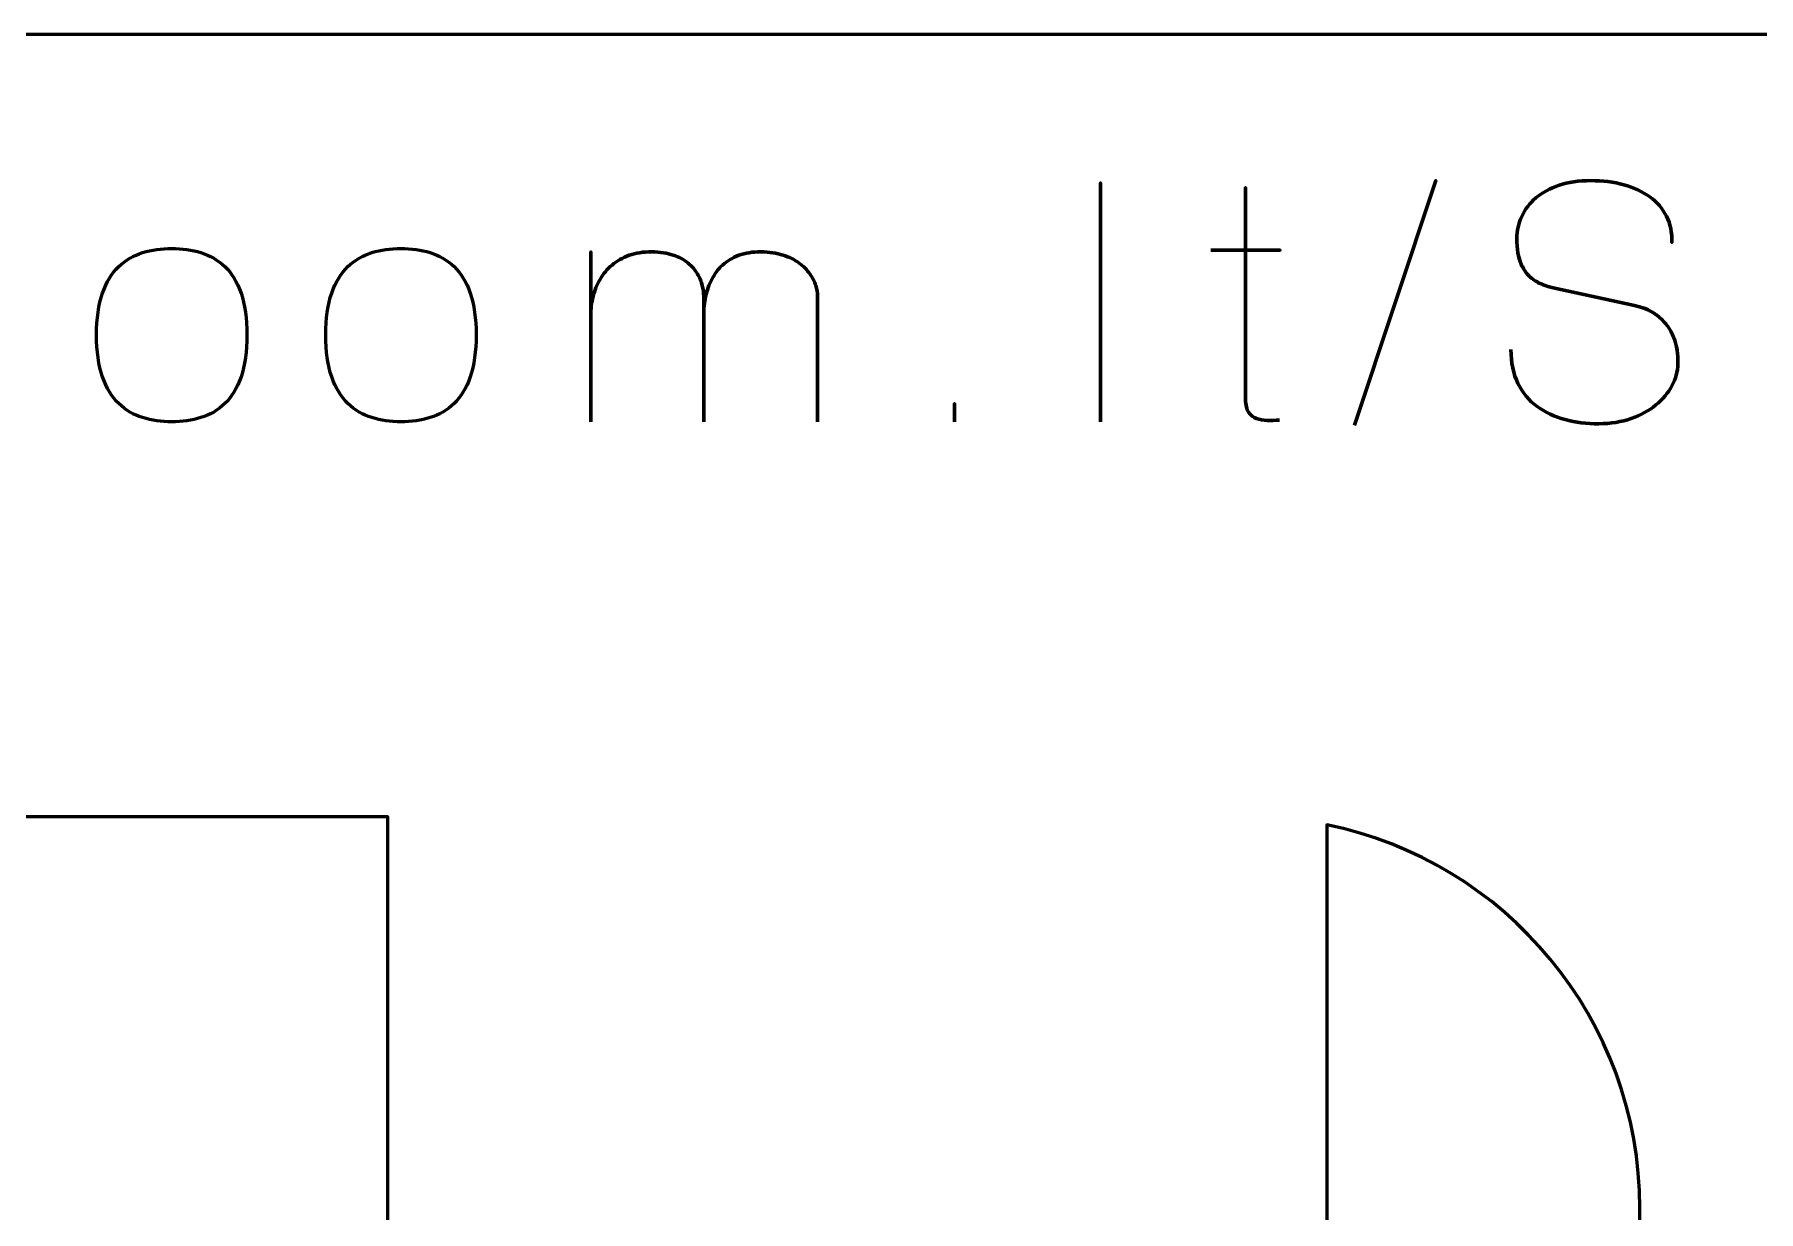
# Model space of a CAD drawing. Header units: centimetres. Extents: x -21 to 0, y -29.7 to 0.
# Drawn here: x -4.552 to -2.348, y -1.504 to 0 of the extents above; entities that cross this region are included whole.
import ezdxf

# ---------------------------------------------------------------- set-up
doc = ezdxf.new("R2010")
doc.units = ezdxf.units.CM
doc.header["$MEASUREMENT"] = 0
doc.layers.add('Layer 1', color=7, linetype='Continuous')

msp = doc.modelspace()

# ---------------------------------------------------------------- linework, layer by layer
at = {"layer": 'Layer 1', "color": 22, "lineweight": 53}
msp.add_open_spline([(-21.00003, -29.19996), (-21.00003, -29.19996), (-21.00003, -0.49992), (-21.00003, -0.49992), (-21.00003, -0.49992), (-21.00003, -0.22295), (-20.77694, 0.00004), (-20.49994, 0.00004), (-20.49994, 0.00004), (-20.49994, 0.00004), (-0.50008, 0.00004), (-0.50008, 0.00004), (-0.50008, 0.00004), (-0.22294, 0.00004), (0.00002, -0.22295), (0.00002, -0.49992), (0.00002, -0.49992), (0.00002, -0.49992), (0.00002, -29.19996), (0.00002, -29.19996), (0.00002, -29.19996), (0.00002, -29.47696), (-0.22294, -29.70005), (-0.50008, -29.70005), (-0.50008, -29.70005), (-0.50008, -29.70005), (-20.49994, -29.70005), (-20.49994, -29.70005), (-20.49994, -29.70005), (-20.77694, -29.70005), (-21.00003, -29.47696), (-21.00003, -29.19996)], degree=3, knots=[0, 0, 0, 0, 0.125, 0.125, 0.125, 0.125, 0.25, 0.25, 0.25, 0.25, 0.375, 0.375, 0.375, 0.375, 0.5, 0.5, 0.5, 0.5, 0.625, 0.625, 0.625, 0.625, 0.75, 0.75, 0.75, 0.75, 0.875, 0.875, 0.875, 0.875, 1, 1, 1, 1], dxfattribs=at)
at = {"layer": 'Layer 1', "color": 30, "lineweight": 53}
for points, knots in [([(-3.1893, -0.49489), (-3.1893, -0.49489), (-3.1893, -0.18967), (-3.1893, -0.18967), (-3.1893, -0.18967), (-3.1893, -0.18967), (-3.1893, -0.49489), (-3.1893, -0.49489)], [0, 0, 0, 0, 0.5, 0.5, 0.5, 0.5, 1, 1, 1, 1]), ([(-2.9607, -0.49277), (-2.96592, -0.4932), (-2.97114, -0.49334), (-2.97622, -0.4932), (-2.97622, -0.4932), (-2.9813, -0.49306), (-2.98589, -0.49228), (-2.99005, -0.49073), (-2.99005, -0.49073), (-2.99421, -0.48925), (-2.99753, -0.48656), (-3.00007, -0.48275), (-3.00007, -0.48275), (-3.00254, -0.47894), (-3.00381, -0.47351), (-3.00388, -0.46653), (-3.00388, -0.46653), (-3.00388, -0.46321), (-3.00388, -0.45757), (-3.00388, -0.44966), (-3.00388, -0.44966), (-3.00388, -0.44169), (-3.00388, -0.4321), (-3.00388, -0.42074), (-3.00388, -0.42074), (-3.00388, -0.40938), (-3.00388, -0.39696), (-3.00388, -0.38348), (-3.00388, -0.38348), (-3.00388, -0.37001), (-3.00388, -0.35611), (-3.00388, -0.34172), (-3.00388, -0.34172), (-3.00388, -0.32732), (-3.00388, -0.31314), (-3.00388, -0.2991), (-3.00388, -0.2991), (-3.00388, -0.28506), (-3.00388, -0.27187), (-3.00388, -0.25945), (-3.00388, -0.25945), (-3.00388, -0.24703), (-3.00388, -0.23602), (-3.00388, -0.2265), (-3.00388, -0.2265), (-3.00388, -0.2169), (-3.00388, -0.20942), (-3.00388, -0.20392), (-3.00388, -0.20392), (-3.00388, -0.19849), (-3.00388, -0.19567), (-3.00388, -0.1956), (-3.00388, -0.1956), (-3.00388, -0.19567), (-3.00388, -0.19849), (-3.00388, -0.20392), (-3.00388, -0.20392), (-3.00388, -0.20942), (-3.00388, -0.2169), (-3.00388, -0.2265), (-3.00388, -0.2265), (-3.00388, -0.23602), (-3.00388, -0.24703), (-3.00388, -0.25945), (-3.00388, -0.25945), (-3.00388, -0.27187), (-3.00388, -0.28506), (-3.00388, -0.2991), (-3.00388, -0.2991), (-3.00388, -0.31314), (-3.00388, -0.32732), (-3.00388, -0.34172), (-3.00388, -0.34172), (-3.00388, -0.35611), (-3.00388, -0.37001), (-3.00388, -0.38348), (-3.00388, -0.38348), (-3.00388, -0.39696), (-3.00388, -0.40938), (-3.00388, -0.42074), (-3.00388, -0.42074), (-3.00388, -0.4321), (-3.00388, -0.44169), (-3.00388, -0.44966), (-3.00388, -0.44966), (-3.00388, -0.45757), (-3.00388, -0.46321), (-3.00388, -0.46653), (-3.00388, -0.46653), (-3.00381, -0.47351), (-3.00254, -0.47894), (-3.00007, -0.48275), (-3.00007, -0.48275), (-2.99753, -0.48656), (-2.99421, -0.48925), (-2.99005, -0.49073), (-2.99005, -0.49073), (-2.98589, -0.49228), (-2.9813, -0.49306), (-2.97622, -0.4932), (-2.97622, -0.4932), (-2.97114, -0.49334), (-2.96592, -0.4932), (-2.9607, -0.49277)], [0, 0, 0, 0, 0.0384615, 0.0384615, 0.0384615, 0.0384615, 0.0769231, 0.0769231, 0.0769231, 0.0769231, 0.1153846, 0.1153846, 0.1153846, 0.1153846, 0.1538462, 0.1538462, 0.1538462, 0.1538462, 0.1923077, 0.1923077, 0.1923077, 0.1923077, 0.2307692, 0.2307692, 0.2307692, 0.2307692, 0.2692308, 0.2692308, 0.2692308, 0.2692308, 0.3076923, 0.3076923, 0.3076923, 0.3076923, 0.3461538, 0.3461538, 0.3461538, 0.3461538, 0.3846154, 0.3846154, 0.3846154, 0.3846154, 0.4230769, 0.4230769, 0.4230769, 0.4230769, 0.4615385, 0.4615385, 0.4615385, 0.4615385, 0.5, 0.5, 0.5, 0.5, 0.5384615, 0.5384615, 0.5384615, 0.5384615, 0.5769231, 0.5769231, 0.5769231, 0.5769231, 0.6153846, 0.6153846, 0.6153846, 0.6153846, 0.6538462, 0.6538462, 0.6538462, 0.6538462, 0.6923077, 0.6923077, 0.6923077, 0.6923077, 0.7307692, 0.7307692, 0.7307692, 0.7307692, 0.7692308, 0.7692308, 0.7692308, 0.7692308, 0.8076923, 0.8076923, 0.8076923, 0.8076923, 0.8461538, 0.8461538, 0.8461538, 0.8461538, 0.8846154, 0.8846154, 0.8846154, 0.8846154, 0.9230769, 0.9230769, 0.9230769, 0.9230769, 0.9615385, 0.9615385, 0.9615385, 0.9615385, 1, 1, 1, 1]), ([(-2.8646, -0.49912), (-2.8646, -0.49912), (-2.76088, -0.18671), (-2.76088, -0.18671), (-2.76088, -0.18671), (-2.76088, -0.18671), (-2.8646, -0.49912), (-2.8646, -0.49912)], [0, 0, 0, 0, 0.5, 0.5, 0.5, 0.5, 1, 1, 1, 1]), ([(-2.66479, -0.4026), (-2.66465, -0.41947), (-2.66169, -0.43393), (-2.65576, -0.446), (-2.65576, -0.446), (-2.6499, -0.45799), (-2.64172, -0.4678), (-2.63142, -0.47542), (-2.63142, -0.47542), (-2.62105, -0.48297), (-2.60912, -0.48854), (-2.59565, -0.49214), (-2.59565, -0.49214), (-2.58224, -0.49567), (-2.56785, -0.49743), (-2.55261, -0.49743), (-2.55261, -0.49743), (-2.53723, -0.49736), (-2.5234, -0.4951), (-2.51105, -0.4908), (-2.51105, -0.4908), (-2.49877, -0.48649), (-2.48826, -0.48071), (-2.47944, -0.47344), (-2.47944, -0.47344), (-2.47069, -0.46617), (-2.46392, -0.45806), (-2.45912, -0.44903), (-2.45912, -0.44903), (-2.45432, -0.44), (-2.45178, -0.43076), (-2.45143, -0.42123), (-2.45143, -0.42123), (-2.45101, -0.40874), (-2.45284, -0.39731), (-2.45686, -0.38701), (-2.45686, -0.38701), (-2.46089, -0.37671), (-2.4671, -0.3681), (-2.47549, -0.36105), (-2.47549, -0.36105), (-2.48382, -0.35399), (-2.49433, -0.34905), (-2.50689, -0.3463), (-2.50689, -0.3463), (-2.50689, -0.3463), (-2.6106, -0.32386), (-2.6106, -0.32386), (-2.6106, -0.32386), (-2.62034, -0.32182), (-2.62874, -0.31836), (-2.63565, -0.31356), (-2.63565, -0.31356), (-2.64257, -0.3087), (-2.64793, -0.30199), (-2.6516, -0.29338), (-2.6516, -0.29338), (-2.65527, -0.28485), (-2.65717, -0.27398), (-2.65717, -0.26079), (-2.65717, -0.26079), (-2.65717, -0.25077), (-2.65512, -0.24132), (-2.65096, -0.23243), (-2.65096, -0.23243), (-2.64687, -0.22354), (-2.6408, -0.2157), (-2.63283, -0.20879), (-2.63283, -0.20879), (-2.62486, -0.20195), (-2.61498, -0.19658), (-2.60327, -0.1927), (-2.60327, -0.1927), (-2.59148, -0.18875), (-2.57801, -0.18678), (-2.56277, -0.18671), (-2.56277, -0.18671), (-2.54746, -0.18671), (-2.53342, -0.18847), (-2.52058, -0.192), (-2.52058, -0.192), (-2.50781, -0.19553), (-2.49673, -0.20061), (-2.48742, -0.20738), (-2.48742, -0.20738), (-2.4781, -0.21415), (-2.47091, -0.22248), (-2.46597, -0.23221), (-2.46597, -0.23221), (-2.46103, -0.24202), (-2.4587, -0.25324), (-2.45905, -0.26587), (-2.45905, -0.26587), (-2.4587, -0.25324), (-2.46103, -0.24202), (-2.46597, -0.23221), (-2.46597, -0.23221), (-2.47091, -0.22248), (-2.4781, -0.21415), (-2.48742, -0.20738), (-2.48742, -0.20738), (-2.49673, -0.20061), (-2.50781, -0.19553), (-2.52058, -0.192), (-2.52058, -0.192), (-2.53342, -0.18847), (-2.54746, -0.18671), (-2.56277, -0.18671), (-2.56277, -0.18671), (-2.57801, -0.18678), (-2.59148, -0.18875), (-2.60327, -0.1927), (-2.60327, -0.1927), (-2.61498, -0.19658), (-2.62486, -0.20195), (-2.63283, -0.20879), (-2.63283, -0.20879), (-2.6408, -0.2157), (-2.64687, -0.22354), (-2.65096, -0.23243), (-2.65096, -0.23243), (-2.65512, -0.24132), (-2.65717, -0.25077), (-2.65717, -0.26079), (-2.65717, -0.26079), (-2.65717, -0.27398), (-2.65534, -0.28485), (-2.65181, -0.29331), (-2.65181, -0.29331), (-2.64821, -0.30185), (-2.64292, -0.30848), (-2.636, -0.31335), (-2.636, -0.31335), (-2.62909, -0.31815), (-2.62062, -0.32168), (-2.6106, -0.32386), (-2.6106, -0.32386), (-2.6106, -0.32386), (-2.50689, -0.3463), (-2.50689, -0.3463), (-2.50689, -0.3463), (-2.49405, -0.34905), (-2.48346, -0.35399), (-2.47514, -0.36105), (-2.47514, -0.36105), (-2.46674, -0.3681), (-2.4606, -0.37671), (-2.45665, -0.38701), (-2.45665, -0.38701), (-2.45277, -0.39731), (-2.45101, -0.40874), (-2.45143, -0.42123), (-2.45143, -0.42123), (-2.45178, -0.43076), (-2.45432, -0.44), (-2.45912, -0.44903), (-2.45912, -0.44903), (-2.46392, -0.45806), (-2.47069, -0.46617), (-2.47944, -0.47344), (-2.47944, -0.47344), (-2.48826, -0.48071), (-2.49877, -0.48649), (-2.51105, -0.4908), (-2.51105, -0.4908), (-2.5234, -0.4951), (-2.53723, -0.49736), (-2.55261, -0.49743), (-2.55261, -0.49743), (-2.56785, -0.49743), (-2.58224, -0.49567), (-2.59565, -0.49214), (-2.59565, -0.49214), (-2.60912, -0.48854), (-2.62105, -0.48297), (-2.63142, -0.47542), (-2.63142, -0.47542), (-2.64172, -0.4678), (-2.6499, -0.45799), (-2.65576, -0.446), (-2.65576, -0.446), (-2.66169, -0.43393), (-2.66465, -0.41947), (-2.66479, -0.4026)], [0, 0, 0, 0, 0.0217391, 0.0217391, 0.0217391, 0.0217391, 0.0434783, 0.0434783, 0.0434783, 0.0434783, 0.0652174, 0.0652174, 0.0652174, 0.0652174, 0.0869565, 0.0869565, 0.0869565, 0.0869565, 0.1086957, 0.1086957, 0.1086957, 0.1086957, 0.1304348, 0.1304348, 0.1304348, 0.1304348, 0.1521739, 0.1521739, 0.1521739, 0.1521739, 0.173913, 0.173913, 0.173913, 0.173913, 0.1956522, 0.1956522, 0.1956522, 0.1956522, 0.2173913, 0.2173913, 0.2173913, 0.2173913, 0.2391304, 0.2391304, 0.2391304, 0.2391304, 0.2608696, 0.2608696, 0.2608696, 0.2608696, 0.2826087, 0.2826087, 0.2826087, 0.2826087, 0.3043478, 0.3043478, 0.3043478, 0.3043478, 0.326087, 0.326087, 0.326087, 0.326087, 0.3478261, 0.3478261, 0.3478261, 0.3478261, 0.3695652, 0.3695652, 0.3695652, 0.3695652, 0.3913043, 0.3913043, 0.3913043, 0.3913043, 0.4130435, 0.4130435, 0.4130435, 0.4130435, 0.4347826, 0.4347826, 0.4347826, 0.4347826, 0.4565217, 0.4565217, 0.4565217, 0.4565217, 0.4782609, 0.4782609, 0.4782609, 0.4782609, 0.5, 0.5, 0.5, 0.5, 0.5217391, 0.5217391, 0.5217391, 0.5217391, 0.5434783, 0.5434783, 0.5434783, 0.5434783, 0.5652174, 0.5652174, 0.5652174, 0.5652174, 0.5869565, 0.5869565, 0.5869565, 0.5869565, 0.6086957, 0.6086957, 0.6086957, 0.6086957, 0.6304348, 0.6304348, 0.6304348, 0.6304348, 0.6521739, 0.6521739, 0.6521739, 0.6521739, 0.673913, 0.673913, 0.673913, 0.673913, 0.6956522, 0.6956522, 0.6956522, 0.6956522, 0.7173913, 0.7173913, 0.7173913, 0.7173913, 0.7391304, 0.7391304, 0.7391304, 0.7391304, 0.7608696, 0.7608696, 0.7608696, 0.7608696, 0.7826087, 0.7826087, 0.7826087, 0.7826087, 0.8043478, 0.8043478, 0.8043478, 0.8043478, 0.826087, 0.826087, 0.826087, 0.826087, 0.8478261, 0.8478261, 0.8478261, 0.8478261, 0.8695652, 0.8695652, 0.8695652, 0.8695652, 0.8913043, 0.8913043, 0.8913043, 0.8913043, 0.9130435, 0.9130435, 0.9130435, 0.9130435, 0.9347826, 0.9347826, 0.9347826, 0.9347826, 0.9565217, 0.9565217, 0.9565217, 0.9565217, 0.9782609, 0.9782609, 0.9782609, 0.9782609, 1, 1, 1, 1]), ([(-4.37631, -0.49489), (-4.36298, -0.49496), (-4.35056, -0.49327), (-4.33899, -0.48967), (-4.33899, -0.48967), (-4.32742, -0.48607), (-4.31719, -0.48007), (-4.30844, -0.47168), (-4.30844, -0.47168), (-4.29962, -0.46328), (-4.29278, -0.45192), (-4.28777, -0.43753), (-4.28777, -0.43753), (-4.28283, -0.42321), (-4.28029, -0.40536), (-4.28022, -0.38398), (-4.28022, -0.38398), (-4.28029, -0.36267), (-4.28283, -0.34489), (-4.28777, -0.33064), (-4.28777, -0.33064), (-4.29278, -0.31639), (-4.29962, -0.30503), (-4.30844, -0.29663), (-4.30844, -0.29663), (-4.31719, -0.2883), (-4.32742, -0.28231), (-4.33899, -0.27871), (-4.33899, -0.27871), (-4.35056, -0.27511), (-4.36298, -0.27342), (-4.37631, -0.27349), (-4.37631, -0.27349), (-4.38951, -0.27342), (-4.40193, -0.27511), (-4.4135, -0.27871), (-4.4135, -0.27871), (-4.42507, -0.28231), (-4.43523, -0.2883), (-4.44405, -0.29663), (-4.44405, -0.29663), (-4.45287, -0.30503), (-4.45978, -0.31639), (-4.46479, -0.33064), (-4.46479, -0.33064), (-4.4698, -0.34489), (-4.47234, -0.36267), (-4.47241, -0.38398), (-4.47241, -0.38398), (-4.47234, -0.40536), (-4.4698, -0.42321), (-4.46479, -0.43753), (-4.46479, -0.43753), (-4.45978, -0.45192), (-4.45287, -0.46328), (-4.44405, -0.47168), (-4.44405, -0.47168), (-4.43523, -0.48007), (-4.42507, -0.48607), (-4.4135, -0.48967), (-4.4135, -0.48967), (-4.40193, -0.49327), (-4.38951, -0.49496), (-4.37631, -0.49489)], [0, 0, 0, 0, 0.0625, 0.0625, 0.0625, 0.0625, 0.125, 0.125, 0.125, 0.125, 0.1875, 0.1875, 0.1875, 0.1875, 0.25, 0.25, 0.25, 0.25, 0.3125, 0.3125, 0.3125, 0.3125, 0.375, 0.375, 0.375, 0.375, 0.4375, 0.4375, 0.4375, 0.4375, 0.5, 0.5, 0.5, 0.5, 0.5625, 0.5625, 0.5625, 0.5625, 0.625, 0.625, 0.625, 0.625, 0.6875, 0.6875, 0.6875, 0.6875, 0.75, 0.75, 0.75, 0.75, 0.8125, 0.8125, 0.8125, 0.8125, 0.875, 0.875, 0.875, 0.875, 0.9375, 0.9375, 0.9375, 0.9375, 1, 1, 1, 1]), ([(-4.37631, -0.49489), (-4.36298, -0.49496), (-4.35056, -0.49327), (-4.33899, -0.48967), (-4.33899, -0.48967), (-4.32742, -0.48607), (-4.31719, -0.48007), (-4.30844, -0.47168), (-4.30844, -0.47168), (-4.29962, -0.46328), (-4.29278, -0.45192), (-4.28777, -0.43753), (-4.28777, -0.43753), (-4.28283, -0.42321), (-4.28029, -0.40536), (-4.28022, -0.38398), (-4.28022, -0.38398), (-4.28029, -0.36267), (-4.28283, -0.34489), (-4.28777, -0.33064), (-4.28777, -0.33064), (-4.29278, -0.31639), (-4.29962, -0.30503), (-4.30844, -0.29663), (-4.30844, -0.29663), (-4.31719, -0.2883), (-4.32742, -0.28231), (-4.33899, -0.27871), (-4.33899, -0.27871), (-4.35056, -0.27511), (-4.36298, -0.27342), (-4.37631, -0.27349), (-4.37631, -0.27349), (-4.38951, -0.27342), (-4.40193, -0.27511), (-4.4135, -0.27871), (-4.4135, -0.27871), (-4.42507, -0.28231), (-4.43523, -0.2883), (-4.44405, -0.29663), (-4.44405, -0.29663), (-4.45287, -0.30503), (-4.45978, -0.31639), (-4.46479, -0.33064), (-4.46479, -0.33064), (-4.4698, -0.34489), (-4.47234, -0.36267), (-4.47241, -0.38398), (-4.47241, -0.38398), (-4.47234, -0.40536), (-4.4698, -0.42321), (-4.46479, -0.43753), (-4.46479, -0.43753), (-4.45978, -0.45192), (-4.45287, -0.46328), (-4.44405, -0.47168), (-4.44405, -0.47168), (-4.43523, -0.48007), (-4.42507, -0.48607), (-4.4135, -0.48967), (-4.4135, -0.48967), (-4.40193, -0.49327), (-4.38951, -0.49496), (-4.37631, -0.49489)], [0, 0, 0, 0, 0.0625, 0.0625, 0.0625, 0.0625, 0.125, 0.125, 0.125, 0.125, 0.1875, 0.1875, 0.1875, 0.1875, 0.25, 0.25, 0.25, 0.25, 0.3125, 0.3125, 0.3125, 0.3125, 0.375, 0.375, 0.375, 0.375, 0.4375, 0.4375, 0.4375, 0.4375, 0.5, 0.5, 0.5, 0.5, 0.5625, 0.5625, 0.5625, 0.5625, 0.625, 0.625, 0.625, 0.625, 0.6875, 0.6875, 0.6875, 0.6875, 0.75, 0.75, 0.75, 0.75, 0.8125, 0.8125, 0.8125, 0.8125, 0.875, 0.875, 0.875, 0.875, 0.9375, 0.9375, 0.9375, 0.9375, 1, 1, 1, 1]), ([(-4.08337, -0.49489), (-4.07004, -0.49496), (-4.05762, -0.49327), (-4.04605, -0.48967), (-4.04605, -0.48967), (-4.03448, -0.48607), (-4.02425, -0.48007), (-4.0155, -0.47168), (-4.0155, -0.47168), (-4.00668, -0.46328), (-3.99984, -0.45192), (-3.99483, -0.43753), (-3.99483, -0.43753), (-3.98989, -0.42321), (-3.98735, -0.40536), (-3.98728, -0.38398), (-3.98728, -0.38398), (-3.98735, -0.36267), (-3.98989, -0.34489), (-3.99483, -0.33064), (-3.99483, -0.33064), (-3.99984, -0.31639), (-4.00668, -0.30503), (-4.0155, -0.29663), (-4.0155, -0.29663), (-4.02425, -0.2883), (-4.03448, -0.28231), (-4.04605, -0.27871), (-4.04605, -0.27871), (-4.05762, -0.27511), (-4.07004, -0.27342), (-4.08337, -0.27349), (-4.08337, -0.27349), (-4.09657, -0.27342), (-4.10899, -0.27511), (-4.12056, -0.27871), (-4.12056, -0.27871), (-4.13213, -0.28231), (-4.14229, -0.2883), (-4.15111, -0.29663), (-4.15111, -0.29663), (-4.15993, -0.30503), (-4.16684, -0.31639), (-4.17185, -0.33064), (-4.17185, -0.33064), (-4.17686, -0.34489), (-4.1794, -0.36267), (-4.17947, -0.38398), (-4.17947, -0.38398), (-4.1794, -0.40536), (-4.17686, -0.42321), (-4.17185, -0.43753), (-4.17185, -0.43753), (-4.16684, -0.45192), (-4.15993, -0.46328), (-4.15111, -0.47168), (-4.15111, -0.47168), (-4.14229, -0.48007), (-4.13213, -0.48607), (-4.12056, -0.48967), (-4.12056, -0.48967), (-4.10899, -0.49327), (-4.09657, -0.49496), (-4.08337, -0.49489)], [0, 0, 0, 0, 0.0625, 0.0625, 0.0625, 0.0625, 0.125, 0.125, 0.125, 0.125, 0.1875, 0.1875, 0.1875, 0.1875, 0.25, 0.25, 0.25, 0.25, 0.3125, 0.3125, 0.3125, 0.3125, 0.375, 0.375, 0.375, 0.375, 0.4375, 0.4375, 0.4375, 0.4375, 0.5, 0.5, 0.5, 0.5, 0.5625, 0.5625, 0.5625, 0.5625, 0.625, 0.625, 0.625, 0.625, 0.6875, 0.6875, 0.6875, 0.6875, 0.75, 0.75, 0.75, 0.75, 0.8125, 0.8125, 0.8125, 0.8125, 0.875, 0.875, 0.875, 0.875, 0.9375, 0.9375, 0.9375, 0.9375, 1, 1, 1, 1]), ([(-4.08337, -0.49489), (-4.07004, -0.49496), (-4.05762, -0.49327), (-4.04605, -0.48967), (-4.04605, -0.48967), (-4.03448, -0.48607), (-4.02425, -0.48007), (-4.0155, -0.47168), (-4.0155, -0.47168), (-4.00668, -0.46328), (-3.99984, -0.45192), (-3.99483, -0.43753), (-3.99483, -0.43753), (-3.98989, -0.42321), (-3.98735, -0.40536), (-3.98728, -0.38398), (-3.98728, -0.38398), (-3.98735, -0.36267), (-3.98989, -0.34489), (-3.99483, -0.33064), (-3.99483, -0.33064), (-3.99984, -0.31639), (-4.00668, -0.30503), (-4.0155, -0.29663), (-4.0155, -0.29663), (-4.02425, -0.2883), (-4.03448, -0.28231), (-4.04605, -0.27871), (-4.04605, -0.27871), (-4.05762, -0.27511), (-4.07004, -0.27342), (-4.08337, -0.27349), (-4.08337, -0.27349), (-4.09657, -0.27342), (-4.10899, -0.27511), (-4.12056, -0.27871), (-4.12056, -0.27871), (-4.13213, -0.28231), (-4.14229, -0.2883), (-4.15111, -0.29663), (-4.15111, -0.29663), (-4.15993, -0.30503), (-4.16684, -0.31639), (-4.17185, -0.33064), (-4.17185, -0.33064), (-4.17686, -0.34489), (-4.1794, -0.36267), (-4.17947, -0.38398), (-4.17947, -0.38398), (-4.1794, -0.40536), (-4.17686, -0.42321), (-4.17185, -0.43753), (-4.17185, -0.43753), (-4.16684, -0.45192), (-4.15993, -0.46328), (-4.15111, -0.47168), (-4.15111, -0.47168), (-4.14229, -0.48007), (-4.13213, -0.48607), (-4.12056, -0.48967), (-4.12056, -0.48967), (-4.10899, -0.49327), (-4.09657, -0.49496), (-4.08337, -0.49489)], [0, 0, 0, 0, 0.0625, 0.0625, 0.0625, 0.0625, 0.125, 0.125, 0.125, 0.125, 0.1875, 0.1875, 0.1875, 0.1875, 0.25, 0.25, 0.25, 0.25, 0.3125, 0.3125, 0.3125, 0.3125, 0.375, 0.375, 0.375, 0.375, 0.4375, 0.4375, 0.4375, 0.4375, 0.5, 0.5, 0.5, 0.5, 0.5625, 0.5625, 0.5625, 0.5625, 0.625, 0.625, 0.625, 0.625, 0.6875, 0.6875, 0.6875, 0.6875, 0.75, 0.75, 0.75, 0.75, 0.8125, 0.8125, 0.8125, 0.8125, 0.875, 0.875, 0.875, 0.875, 0.9375, 0.9375, 0.9375, 0.9375, 1, 1, 1, 1]), ([(-3.69646, -0.49489), (-3.69646, -0.49482), (-3.69646, -0.49277), (-3.69646, -0.48875), (-3.69646, -0.48875), (-3.69646, -0.4848), (-3.69646, -0.47937), (-3.69646, -0.47252), (-3.69646, -0.47252), (-3.69646, -0.46561), (-3.69646, -0.45785), (-3.69646, -0.4491), (-3.69646, -0.4491), (-3.69646, -0.44042), (-3.69646, -0.43132), (-3.69646, -0.42172), (-3.69646, -0.42172), (-3.69646, -0.4122), (-3.69646, -0.40282), (-3.69646, -0.3935), (-3.69646, -0.3935), (-3.69646, -0.38419), (-3.69646, -0.37544), (-3.69646, -0.3674), (-3.69646, -0.3674), (-3.69646, -0.35928), (-3.69646, -0.35237), (-3.69646, -0.34651), (-3.69646, -0.34651), (-3.69646, -0.34073), (-3.69646, -0.33656), (-3.69646, -0.33402), (-3.69646, -0.33402), (-3.69638, -0.33007), (-3.69702, -0.32563), (-3.69822, -0.32076), (-3.69822, -0.32076), (-3.69942, -0.31582), (-3.70146, -0.31088), (-3.70436, -0.30594), (-3.70436, -0.30594), (-3.70725, -0.30093), (-3.71127, -0.29635), (-3.71628, -0.29211), (-3.71628, -0.29211), (-3.72136, -0.28788), (-3.72771, -0.28449), (-3.73533, -0.28188), (-3.73533, -0.28188), (-3.74302, -0.27927), (-3.75219, -0.27786), (-3.76292, -0.27772), (-3.76292, -0.27772), (-3.77364, -0.27772), (-3.78324, -0.2792), (-3.79163, -0.28217), (-3.79163, -0.28217), (-3.8001, -0.2852), (-3.80737, -0.28936), (-3.81358, -0.29465), (-3.81358, -0.29465), (-3.81971, -0.29995), (-3.82487, -0.30601), (-3.82889, -0.31293), (-3.82889, -0.31293), (-3.83291, -0.31977), (-3.83587, -0.32704), (-3.83785, -0.3348), (-3.83785, -0.3348), (-3.83982, -0.34249), (-3.84081, -0.35032), (-3.84081, -0.35815), (-3.84081, -0.35815), (-3.84081, -0.35032), (-3.83982, -0.34249), (-3.83785, -0.3348), (-3.83785, -0.3348), (-3.83587, -0.32704), (-3.83291, -0.31977), (-3.82889, -0.31293), (-3.82889, -0.31293), (-3.82487, -0.30601), (-3.81971, -0.29995), (-3.81358, -0.29465), (-3.81358, -0.29465), (-3.80737, -0.28936), (-3.8001, -0.2852), (-3.79163, -0.28217), (-3.79163, -0.28217), (-3.78324, -0.2792), (-3.77364, -0.27772), (-3.76292, -0.27772), (-3.76292, -0.27772), (-3.75219, -0.27786), (-3.74302, -0.27927), (-3.73533, -0.28188), (-3.73533, -0.28188), (-3.72771, -0.28449), (-3.72136, -0.28788), (-3.71628, -0.29211), (-3.71628, -0.29211), (-3.71127, -0.29635), (-3.70725, -0.30093), (-3.70436, -0.30594), (-3.70436, -0.30594), (-3.70146, -0.31088), (-3.69942, -0.31582), (-3.69822, -0.32076), (-3.69822, -0.32076), (-3.69702, -0.32563), (-3.69638, -0.33007), (-3.69646, -0.33402), (-3.69646, -0.33402), (-3.69646, -0.33656), (-3.69646, -0.34073), (-3.69646, -0.34651), (-3.69646, -0.34651), (-3.69646, -0.35237), (-3.69646, -0.35928), (-3.69646, -0.3674), (-3.69646, -0.3674), (-3.69646, -0.37544), (-3.69646, -0.38419), (-3.69646, -0.3935), (-3.69646, -0.3935), (-3.69646, -0.40282), (-3.69646, -0.4122), (-3.69646, -0.42172), (-3.69646, -0.42172), (-3.69646, -0.43132), (-3.69646, -0.44042), (-3.69646, -0.4491), (-3.69646, -0.4491), (-3.69646, -0.45785), (-3.69646, -0.46561), (-3.69646, -0.47252), (-3.69646, -0.47252), (-3.69646, -0.47937), (-3.69646, -0.4848), (-3.69646, -0.48875), (-3.69646, -0.48875), (-3.69646, -0.49277), (-3.69646, -0.49482), (-3.69646, -0.49489)], [0, 0, 0, 0, 0.0277778, 0.0277778, 0.0277778, 0.0277778, 0.0555556, 0.0555556, 0.0555556, 0.0555556, 0.0833333, 0.0833333, 0.0833333, 0.0833333, 0.1111111, 0.1111111, 0.1111111, 0.1111111, 0.1388889, 0.1388889, 0.1388889, 0.1388889, 0.1666667, 0.1666667, 0.1666667, 0.1666667, 0.1944444, 0.1944444, 0.1944444, 0.1944444, 0.2222222, 0.2222222, 0.2222222, 0.2222222, 0.25, 0.25, 0.25, 0.25, 0.2777778, 0.2777778, 0.2777778, 0.2777778, 0.3055556, 0.3055556, 0.3055556, 0.3055556, 0.3333333, 0.3333333, 0.3333333, 0.3333333, 0.3611111, 0.3611111, 0.3611111, 0.3611111, 0.3888889, 0.3888889, 0.3888889, 0.3888889, 0.4166667, 0.4166667, 0.4166667, 0.4166667, 0.4444444, 0.4444444, 0.4444444, 0.4444444, 0.4722222, 0.4722222, 0.4722222, 0.4722222, 0.5, 0.5, 0.5, 0.5, 0.5277778, 0.5277778, 0.5277778, 0.5277778, 0.5555556, 0.5555556, 0.5555556, 0.5555556, 0.5833333, 0.5833333, 0.5833333, 0.5833333, 0.6111111, 0.6111111, 0.6111111, 0.6111111, 0.6388889, 0.6388889, 0.6388889, 0.6388889, 0.6666667, 0.6666667, 0.6666667, 0.6666667, 0.6944444, 0.6944444, 0.6944444, 0.6944444, 0.7222222, 0.7222222, 0.7222222, 0.7222222, 0.75, 0.75, 0.75, 0.75, 0.7777778, 0.7777778, 0.7777778, 0.7777778, 0.8055556, 0.8055556, 0.8055556, 0.8055556, 0.8333333, 0.8333333, 0.8333333, 0.8333333, 0.8611111, 0.8611111, 0.8611111, 0.8611111, 0.8888889, 0.8888889, 0.8888889, 0.8888889, 0.9166667, 0.9166667, 0.9166667, 0.9166667, 0.9444444, 0.9444444, 0.9444444, 0.9444444, 0.9722222, 0.9722222, 0.9722222, 0.9722222, 1, 1, 1, 1]), ([(-3.84081, -0.49489), (-3.84081, -0.49489), (-3.84081, -0.27772), (-3.84081, -0.27772), (-3.84081, -0.27772), (-3.84081, -0.27772), (-3.84081, -0.49489), (-3.84081, -0.49489)], [0, 0, 0, 0, 0.5, 0.5, 0.5, 0.5, 1, 1, 1, 1]), ([(-3.55083, -0.49489), (-3.55083, -0.49482), (-3.55083, -0.49277), (-3.55083, -0.48875), (-3.55083, -0.48875), (-3.55083, -0.4848), (-3.55083, -0.47937), (-3.55083, -0.47252), (-3.55083, -0.47252), (-3.55083, -0.46561), (-3.55083, -0.45785), (-3.55083, -0.4491), (-3.55083, -0.4491), (-3.55083, -0.44042), (-3.55083, -0.43132), (-3.55083, -0.42172), (-3.55083, -0.42172), (-3.55083, -0.4122), (-3.55083, -0.40282), (-3.55083, -0.3935), (-3.55083, -0.3935), (-3.55083, -0.38419), (-3.55083, -0.37544), (-3.55083, -0.3674), (-3.55083, -0.3674), (-3.55083, -0.35928), (-3.55083, -0.35237), (-3.55083, -0.34651), (-3.55083, -0.34651), (-3.55083, -0.34073), (-3.55083, -0.33656), (-3.55083, -0.33402), (-3.55083, -0.33402), (-3.55083, -0.33007), (-3.55161, -0.32563), (-3.55323, -0.32076), (-3.55323, -0.32076), (-3.55478, -0.31582), (-3.55732, -0.31088), (-3.56085, -0.30594), (-3.56085, -0.30594), (-3.56431, -0.30093), (-3.56889, -0.29635), (-3.57454, -0.29211), (-3.57454, -0.29211), (-3.58018, -0.28788), (-3.58702, -0.28449), (-3.59507, -0.28188), (-3.59507, -0.28188), (-3.60311, -0.27927), (-3.61249, -0.27786), (-3.62322, -0.27772), (-3.62322, -0.27772), (-3.63394, -0.27772), (-3.6434, -0.2792), (-3.65151, -0.28217), (-3.65151, -0.28217), (-3.65955, -0.2852), (-3.66647, -0.28936), (-3.67225, -0.29465), (-3.67225, -0.29465), (-3.67797, -0.29995), (-3.68256, -0.30601), (-3.68615, -0.31293), (-3.68615, -0.31293), (-3.68975, -0.31977), (-3.69236, -0.32704), (-3.69399, -0.3348), (-3.69399, -0.3348), (-3.69568, -0.34249), (-3.69646, -0.35032), (-3.69646, -0.35815), (-3.69646, -0.35815), (-3.69646, -0.35032), (-3.69568, -0.34249), (-3.69399, -0.3348), (-3.69399, -0.3348), (-3.69236, -0.32704), (-3.68975, -0.31977), (-3.68615, -0.31293), (-3.68615, -0.31293), (-3.68256, -0.30601), (-3.67797, -0.29995), (-3.67225, -0.29465), (-3.67225, -0.29465), (-3.66647, -0.28936), (-3.65955, -0.2852), (-3.65151, -0.28217), (-3.65151, -0.28217), (-3.6434, -0.2792), (-3.63394, -0.27772), (-3.62322, -0.27772), (-3.62322, -0.27772), (-3.61249, -0.27786), (-3.60311, -0.27927), (-3.59507, -0.28188), (-3.59507, -0.28188), (-3.58702, -0.28449), (-3.58018, -0.28788), (-3.57454, -0.29211), (-3.57454, -0.29211), (-3.56889, -0.29635), (-3.56431, -0.30093), (-3.56085, -0.30594), (-3.56085, -0.30594), (-3.55732, -0.31088), (-3.55478, -0.31582), (-3.55323, -0.32076), (-3.55323, -0.32076), (-3.55161, -0.32563), (-3.55083, -0.33007), (-3.55083, -0.33402), (-3.55083, -0.33402), (-3.55083, -0.33656), (-3.55083, -0.34073), (-3.55083, -0.34651), (-3.55083, -0.34651), (-3.55083, -0.35237), (-3.55083, -0.35928), (-3.55083, -0.3674), (-3.55083, -0.3674), (-3.55083, -0.37544), (-3.55083, -0.38419), (-3.55083, -0.3935), (-3.55083, -0.3935), (-3.55083, -0.40282), (-3.55083, -0.4122), (-3.55083, -0.42172), (-3.55083, -0.42172), (-3.55083, -0.43132), (-3.55083, -0.44042), (-3.55083, -0.4491), (-3.55083, -0.4491), (-3.55083, -0.45785), (-3.55083, -0.46561), (-3.55083, -0.47252), (-3.55083, -0.47252), (-3.55083, -0.47937), (-3.55083, -0.4848), (-3.55083, -0.48875), (-3.55083, -0.48875), (-3.55083, -0.49277), (-3.55083, -0.49482), (-3.55083, -0.49489)], [0, 0, 0, 0, 0.0277778, 0.0277778, 0.0277778, 0.0277778, 0.0555556, 0.0555556, 0.0555556, 0.0555556, 0.0833333, 0.0833333, 0.0833333, 0.0833333, 0.1111111, 0.1111111, 0.1111111, 0.1111111, 0.1388889, 0.1388889, 0.1388889, 0.1388889, 0.1666667, 0.1666667, 0.1666667, 0.1666667, 0.1944444, 0.1944444, 0.1944444, 0.1944444, 0.2222222, 0.2222222, 0.2222222, 0.2222222, 0.25, 0.25, 0.25, 0.25, 0.2777778, 0.2777778, 0.2777778, 0.2777778, 0.3055556, 0.3055556, 0.3055556, 0.3055556, 0.3333333, 0.3333333, 0.3333333, 0.3333333, 0.3611111, 0.3611111, 0.3611111, 0.3611111, 0.3888889, 0.3888889, 0.3888889, 0.3888889, 0.4166667, 0.4166667, 0.4166667, 0.4166667, 0.4444444, 0.4444444, 0.4444444, 0.4444444, 0.4722222, 0.4722222, 0.4722222, 0.4722222, 0.5, 0.5, 0.5, 0.5, 0.5277778, 0.5277778, 0.5277778, 0.5277778, 0.5555556, 0.5555556, 0.5555556, 0.5555556, 0.5833333, 0.5833333, 0.5833333, 0.5833333, 0.6111111, 0.6111111, 0.6111111, 0.6111111, 0.6388889, 0.6388889, 0.6388889, 0.6388889, 0.6666667, 0.6666667, 0.6666667, 0.6666667, 0.6944444, 0.6944444, 0.6944444, 0.6944444, 0.7222222, 0.7222222, 0.7222222, 0.7222222, 0.75, 0.75, 0.75, 0.75, 0.7777778, 0.7777778, 0.7777778, 0.7777778, 0.8055556, 0.8055556, 0.8055556, 0.8055556, 0.8333333, 0.8333333, 0.8333333, 0.8333333, 0.8611111, 0.8611111, 0.8611111, 0.8611111, 0.8888889, 0.8888889, 0.8888889, 0.8888889, 0.9166667, 0.9166667, 0.9166667, 0.9166667, 0.9444444, 0.9444444, 0.9444444, 0.9444444, 0.9722222, 0.9722222, 0.9722222, 0.9722222, 1, 1, 1, 1]), ([(-3.04833, -0.27561), (-3.04833, -0.27561), (-2.95985, -0.27561), (-2.95985, -0.27561), (-2.95985, -0.27561), (-2.95985, -0.27561), (-3.04833, -0.27561), (-3.04833, -0.27561)], [0, 0, 0, 0, 0.5, 0.5, 0.5, 0.5, 1, 1, 1, 1]), ([(-3.37599, -0.49489), (-3.37599, -0.49489), (-3.37599, -0.47161), (-3.37599, -0.47161), (-3.37599, -0.47161), (-3.37599, -0.47161), (-3.37599, -0.49489), (-3.37599, -0.49489)], [0, 0, 0, 0, 0.5, 0.5, 0.5, 0.5, 1, 1, 1, 1])]:
    msp.add_open_spline(points, degree=3, knots=knots, dxfattribs=at)
at = {"layer": 'Layer 1', "color": 114, "lineweight": 53}
msp.add_open_spline([(-2.10002, -3.64996), (-2.10002, -3.98128), (-1.83134, -4.24996), (-1.50002, -4.24996), (-1.50002, -4.24996), (-1.50002, -4.24996), (-0.86001, -4.24996), (-0.86001, -4.24996), (-0.86001, -4.24996), (-0.90634, -4.47816), (-1.10814, -4.65), (-1.35, -4.65), (-1.35, -4.65), (-1.35, -4.65), (-2, -4.65), (-2, -4.65), (-2, -4.65), (-2.27609, -4.65), (-2.5, -4.87391), (-2.5, -5.15), (-2.5, -5.15), (-2.5, -5.15), (-2.5, -5.8), (-2.5, -5.8), (-2.5, -5.8), (-2.5, -6.04185), (-2.67182, -6.24365), (-2.90002, -6.28999), (-2.90002, -6.28999), (-2.90002, -6.28999), (-2.90003, -5.64996), (-2.90003, -5.64996), (-2.90003, -5.64996), (-2.90002, -5.31864), (-3.1687, -5.04996), (-3.50002, -5.04996), (-3.50002, -5.04996), (-3.83134, -5.04996), (-4.10002, -5.31864), (-4.10002, -5.64996), (-4.10002, -5.64996), (-4.10002, -5.64996), (-4.10002, -6.3), (-4.10002, -6.3), (-4.10002, -6.3), (-4.10002, -6.3), (-4.90002, -6.3), (-4.90002, -6.3), (-4.90002, -6.3), (-4.90002, -6.3), (-4.90003, -5.64996), (-4.90003, -5.64996), (-4.90003, -5.64996), (-4.90002, -5.31864), (-5.1687, -5.04996), (-5.50002, -5.04996), (-5.50002, -5.04996), (-5.83134, -5.04996), (-6.10002, -5.31864), (-6.10002, -5.64996), (-6.10002, -5.64996), (-6.10002, -5.64996), (-6.10002, -6.3), (-6.10002, -6.3), (-6.10002, -6.3), (-6.10002, -6.3), (-6.90002, -6.3), (-6.90002, -6.3), (-6.90002, -6.3), (-6.90002, -6.3), (-6.90003, -5.64996), (-6.90003, -5.64996), (-6.90003, -5.64996), (-6.90002, -5.31864), (-7.1687, -5.04996), (-7.50002, -5.04996), (-7.50002, -5.04996), (-7.83134, -5.04996), (-8.10002, -5.31864), (-8.10002, -5.64996), (-8.10002, -5.64996), (-8.10002, -5.64996), (-8.10002, -6.28998), (-8.10002, -6.28998), (-8.10002, -6.28998), (-8.32819, -6.24363), (-8.5, -6.04184), (-8.5, -5.8), (-8.5, -5.8), (-8.5, -5.8), (-8.5, -5.15), (-8.5, -5.15), (-8.5, -5.15), (-8.5, -4.87391), (-8.72391, -4.65), (-9, -4.65), (-9, -4.65), (-9, -4.65), (-9.65, -4.65), (-9.65, -4.65), (-9.65, -4.65), (-9.89186, -4.65), (-10.09366, -4.47816), (-10.13999, -4.24996), (-10.13999, -4.24996), (-10.13999, -4.24996), (-9.50002, -4.24996), (-9.50002, -4.24996), (-9.50002, -4.24996), (-9.1687, -4.24996), (-8.90002, -3.98128), (-8.90002, -3.64996), (-8.90002, -3.64996), (-8.90002, -3.31864), (-9.1687, -3.04996), (-9.50002, -3.04996), (-9.50002, -3.04996), (-9.50002, -3.04996), (-10.13998, -3.04997), (-10.13998, -3.04997), (-10.13998, -3.04997), (-10.09362, -2.8218), (-9.89183, -2.65), (-9.65, -2.65), (-9.65, -2.65), (-9.65, -2.65), (-9, -2.65), (-9, -2.65), (-9, -2.65), (-8.72391, -2.65), (-8.5, -2.42609), (-8.5, -2.15), (-8.5, -2.15), (-8.5, -2.15), (-8.5, -1.5), (-8.5, -1.5), (-8.5, -1.5), (-8.5, -1.25816), (-8.32819, -1.05637), (-8.10002, -1.01002), (-8.10002, -1.01002), (-8.10002, -1.01002), (-8.10002, -1.64996), (-8.10002, -1.64996), (-8.10002, -1.64996), (-8.10002, -1.98128), (-7.83134, -2.24996), (-7.50002, -2.24996), (-7.50002, -2.24996), (-7.1687, -2.24996), (-6.90002, -1.98128), (-6.90002, -1.64996), (-6.90002, -1.64996), (-6.90002, -1.64996), (-6.90003, -1), (-6.90003, -1), (-6.90003, -1), (-6.90003, -1), (-6.10002, -1), (-6.10002, -1), (-6.10002, -1), (-6.10002, -1), (-6.10002, -1.64996), (-6.10002, -1.64996), (-6.10002, -1.64996), (-6.10002, -1.98128), (-5.83134, -2.24996), (-5.50002, -2.24996), (-5.50002, -2.24996), (-5.1687, -2.24996), (-4.90002, -1.98128), (-4.90002, -1.64996), (-4.90002, -1.64996), (-4.90002, -1.64996), (-4.90003, -1), (-4.90003, -1), (-4.90003, -1), (-4.90003, -1), (-4.10002, -1), (-4.10002, -1), (-4.10002, -1), (-4.10002, -1), (-4.10002, -1.64996), (-4.10002, -1.64996), (-4.10002, -1.64996), (-4.10002, -1.98128), (-3.83134, -2.24996), (-3.50002, -2.24996), (-3.50002, -2.24996), (-3.1687, -2.24996), (-2.90002, -1.98128), (-2.90002, -1.64996), (-2.90002, -1.64996), (-2.90002, -1.64996), (-2.90003, -1.01001), (-2.90003, -1.01001), (-2.90003, -1.01001), (-2.67183, -1.05635), (-2.5, -1.25815), (-2.5, -1.5), (-2.5, -1.5), (-2.5, -1.5), (-2.5, -2.15), (-2.5, -2.15), (-2.5, -2.15), (-2.5, -2.42609), (-2.27609, -2.65), (-2, -2.65), (-2, -2.65), (-2, -2.65), (-1.35, -2.65), (-1.35, -2.65), (-1.35, -2.65), (-1.10817, -2.65), (-0.90637, -2.82179), (-0.86002, -3.04996), (-0.86002, -3.04996), (-0.86002, -3.04996), (-1.50002, -3.04997), (-1.50002, -3.04997), (-1.50002, -3.04997), (-1.83134, -3.04996), (-2.10002, -3.31864), (-2.10002, -3.64996)], degree=3, knots=[0, 0, 0, 0, 0.0178571, 0.0178571, 0.0178571, 0.0178571, 0.0357143, 0.0357143, 0.0357143, 0.0357143, 0.0535714, 0.0535714, 0.0535714, 0.0535714, 0.0714286, 0.0714286, 0.0714286, 0.0714286, 0.0892857, 0.0892857, 0.0892857, 0.0892857, 0.1071429, 0.1071429, 0.1071429, 0.1071429, 0.125, 0.125, 0.125, 0.125, 0.1428571, 0.1428571, 0.1428571, 0.1428571, 0.1607143, 0.1607143, 0.1607143, 0.1607143, 0.1785714, 0.1785714, 0.1785714, 0.1785714, 0.1964286, 0.1964286, 0.1964286, 0.1964286, 0.2142857, 0.2142857, 0.2142857, 0.2142857, 0.2321429, 0.2321429, 0.2321429, 0.2321429, 0.25, 0.25, 0.25, 0.25, 0.2678571, 0.2678571, 0.2678571, 0.2678571, 0.2857143, 0.2857143, 0.2857143, 0.2857143, 0.3035714, 0.3035714, 0.3035714, 0.3035714, 0.3214286, 0.3214286, 0.3214286, 0.3214286, 0.3392857, 0.3392857, 0.3392857, 0.3392857, 0.3571429, 0.3571429, 0.3571429, 0.3571429, 0.375, 0.375, 0.375, 0.375, 0.3928571, 0.3928571, 0.3928571, 0.3928571, 0.4107143, 0.4107143, 0.4107143, 0.4107143, 0.4285714, 0.4285714, 0.4285714, 0.4285714, 0.4464286, 0.4464286, 0.4464286, 0.4464286, 0.4642857, 0.4642857, 0.4642857, 0.4642857, 0.4821429, 0.4821429, 0.4821429, 0.4821429, 0.5, 0.5, 0.5, 0.5, 0.5178571, 0.5178571, 0.5178571, 0.5178571, 0.5357143, 0.5357143, 0.5357143, 0.5357143, 0.5535714, 0.5535714, 0.5535714, 0.5535714, 0.5714286, 0.5714286, 0.5714286, 0.5714286, 0.5892857, 0.5892857, 0.5892857, 0.5892857, 0.6071429, 0.6071429, 0.6071429, 0.6071429, 0.625, 0.625, 0.625, 0.625, 0.6428571, 0.6428571, 0.6428571, 0.6428571, 0.6607143, 0.6607143, 0.6607143, 0.6607143, 0.6785714, 0.6785714, 0.6785714, 0.6785714, 0.6964286, 0.6964286, 0.6964286, 0.6964286, 0.7142857, 0.7142857, 0.7142857, 0.7142857, 0.7321429, 0.7321429, 0.7321429, 0.7321429, 0.75, 0.75, 0.75, 0.75, 0.7678571, 0.7678571, 0.7678571, 0.7678571, 0.7857143, 0.7857143, 0.7857143, 0.7857143, 0.8035714, 0.8035714, 0.8035714, 0.8035714, 0.8214286, 0.8214286, 0.8214286, 0.8214286, 0.8392857, 0.8392857, 0.8392857, 0.8392857, 0.8571429, 0.8571429, 0.8571429, 0.8571429, 0.875, 0.875, 0.875, 0.875, 0.8928571, 0.8928571, 0.8928571, 0.8928571, 0.9107143, 0.9107143, 0.9107143, 0.9107143, 0.9285714, 0.9285714, 0.9285714, 0.9285714, 0.9464286, 0.9464286, 0.9464286, 0.9464286, 0.9642857, 0.9642857, 0.9642857, 0.9642857, 0.9821429, 0.9821429, 0.9821429, 0.9821429, 1, 1, 1, 1], dxfattribs=at)

doc.saveas('drawing.dxf')
